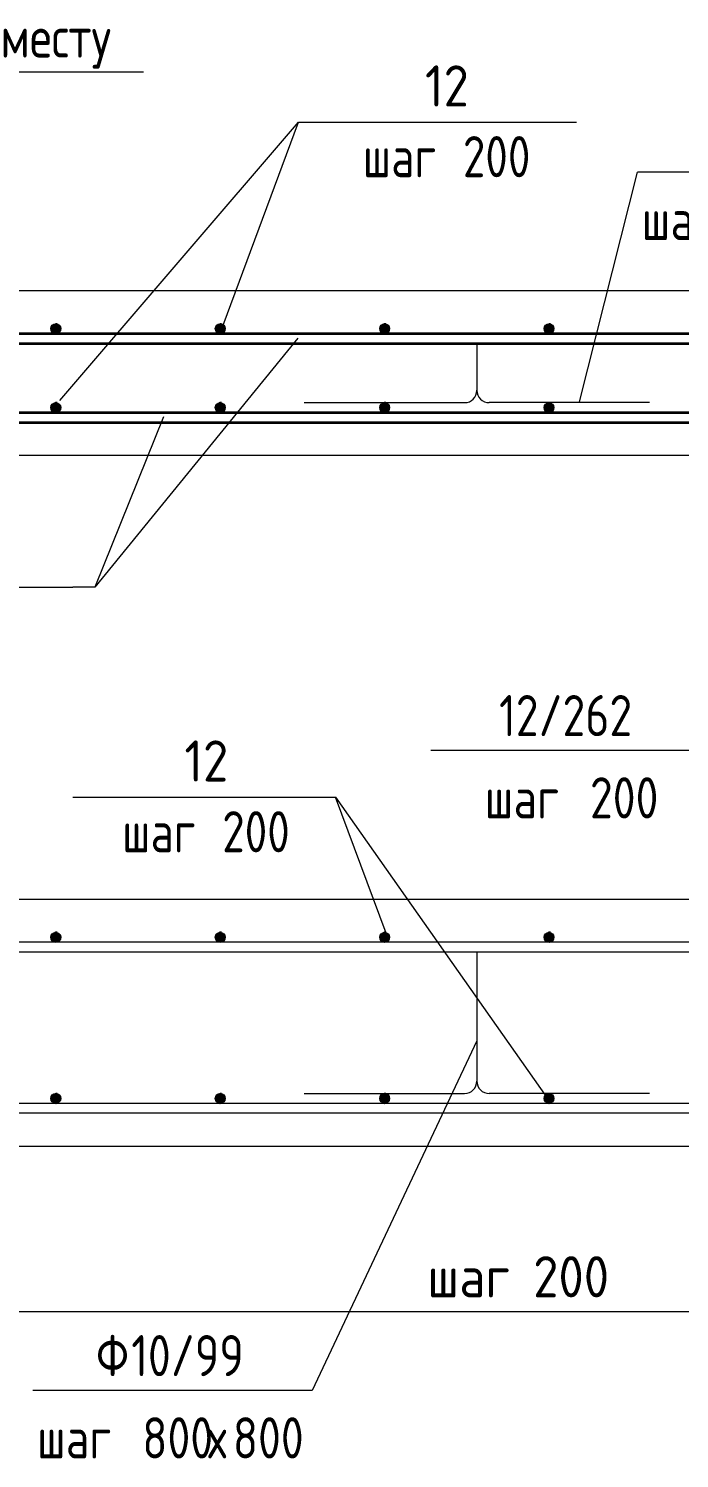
# Model space of a CAD drawing. Header units: millimetres. Extents: x 3129 to 68868, y -1586 to 12682.
# Drawn here: x 41155 to 41946, y -1530 to 209 of the extents above; entities that cross this region are included whole.
import ezdxf

# ---------------------------------------------------------------- set-up
doc = ezdxf.new("R2010")
doc.units = ezdxf.units.MM
for name, color, linetype, lineweight in [('AA_Dim', 7, 'Continuous', 9), ('AA_Dim-20', 7, 'Continuous', 9), ('AA_Linii', 7, 'Continuous', 9), ('AA_Vinoska', 7, 'Continuous', 9), ('AF_Perekritie_Опалубка', 253, 'Continuous', 20), ('KR_Armatura', 7, 'Continuous', 20), ('KR_Armatura_Tonkie', 7, 'Continuous', 20)]:
    doc.layers.add(name, color=color, linetype=linetype, lineweight=lineweight)
doc.styles.add('GOST Common', font='GOST_Common.ttf', dxfattribs={"width": 0.85, "height": 50})
doc.styles.add('ISOCPEUR_1', font='isocpeur.TTF', dxfattribs={"width": 0.9, "height": 50})
doc.styles.add('ISOCPEUR_2', font='isocpeur.TTF', dxfattribs={"width": 0.8, "height": 50})
doc.dimstyles.new('05_Округл_5мм__прозр__2', dxfattribs={"dimscale": 304.8, "dimtxt": 50.137748, "dimasz": 0.111549, "dimexe": 0.098425, "dimexo": 0.065617, "dimgap": 0.006562, "dimtad": 1, "dimdec": 0, "dimrnd": 5, "dimdsep": 46, "dimtxsty": 'ISOCPEUR_1', "dimblk1": 'OBLIQUE', "dimblk2": 'OBLIQUE', "dimsah": 1, "dimcen": 0.09, "dimdle": 0.098425, "dimazin": 0, "dimtfac": 1, "dimtdec": 4, "dimtix": 1, "dimtmove": 0, "dimatfit": 3, "dimfxl": 1, "dimtvp": 1, "dimtolj": 1, "dimtzin": 0, "dimlwd": 18, "dimlwe": 18, "dimarcsym": 2})

# ---------------------------------------------------------------- blocks, each defined once
blk = doc.blocks.new('010_Текст с выноской - Текст 2 строки-4082114-Сечение 21')
at = {"layer": 'AA_Vinoska'}
blk.add_line((-46398.5, 156), (-46898.5, 156), dxfattribs=at)
blk = doc.blocks.new('DIMBLOCK41-Сечение 21')
at = {"layer": 'AA_Dim-20', "lineweight": 18}
for p, q in [((43017.8, -1110.4), (43017.8, -1380.9)), ((43017.8, -1350.9), (43017.8, -1110.4)), ((40487.8, -1118), (40487.8, -1380.9)), ((40487.8, -1350.9), (40487.8, -1118)), ((40487.8, -1350.9), (43017.8, -1350.9))]:
    blk.add_line(p, q, dxfattribs=at)
at = {"layer": 'AA_Dim-20', "lineweight": 30}
for p, q in [((40487.8, -1350.9), (40504.8, -1333.9)), ((43017.8, -1350.9), (43034.8, -1333.9)), ((40487.8, -1350.9), (40470.8, -1367.9)), ((43017.8, -1350.9), (43000.8, -1367.9))]:
    blk.add_line(p, q, dxfattribs=at)
at = {"layer": 'AA_Dim-20', "color": 0, "lineweight": 18, "insert": (41639.7, -1283.8), "char_height": 50, "width": 271.311, "attachment_point": 1, "line_spacing_factor": 1.135194, "style": 'ISOCPEUR_1'}
blk.add_mtext('шаг 200', dxfattribs=at)
blk = doc.blocks.new('_Oblique')
at = {"color": 0, "linetype": 'ByBlock', "lineweight": -2}
blk.add_line((-0.5, -0.5), (0.5, 0.5), dxfattribs=at)
blk = doc.blocks.new('042_М_Арматуры - Диам длина поз _ Комментарий-2260297-Сечение 21')
at = {"layer": 'AA_Vinoska'}
blk.add_line((-46484.4, -725.7), (-46164.4, -725.7), dxfattribs=at)
blk = doc.blocks.new('010_Текст с выноской - Текст 2 строки-4087354-Сечение 21')
at = {"layer": 'AA_Vinoska'}
blk.add_line((-47463.3, -109.1), (-47803.3, -109.1), dxfattribs=at)

msp = doc.modelspace()

# ---------------------------------------------------------------- hatches: boundary and pattern name
at = {"layer": 'KR_Armatura'}
h = msp.add_hatch(color=256, dxfattribs=at)
edge = h.paths.add_edge_path()
edge.add_arc((41187.8, -156), 6, 0, 360)
for points in [[(41187.8, -162), (41193, -159), (41193, -153), (41187.8, -150), (41182.6, -153), (41182.6, -159)], [(41387.8, -162), (41393, -159), (41393, -153), (41387.8, -150), (41382.6, -153), (41382.6, -159)], [(41587.8, -162), (41593, -159), (41593, -153), (41587.8, -150), (41582.6, -153), (41582.6, -159)], [(41787.8, -162), (41793, -159), (41793, -153), (41787.8, -150), (41782.6, -153), (41782.6, -159)], [(41187.8, -258), (41193, -255), (41193, -249), (41187.8, -246), (41182.6, -249), (41182.6, -255)], [(41387.8, -258), (41393, -255), (41393, -249), (41387.8, -246), (41382.6, -249), (41382.6, -255)], [(41587.8, -258), (41593, -255), (41593, -249), (41587.8, -246), (41582.6, -249), (41582.6, -255)], [(41787.8, -258), (41793, -255), (41793, -249), (41787.8, -246), (41782.6, -249), (41782.6, -255)], [(41187.8, -902), (41193, -899), (41193, -893), (41187.8, -890), (41182.6, -893), (41182.6, -899)], [(41387.8, -902), (41393, -899), (41393, -893), (41387.8, -890), (41382.6, -893), (41382.6, -899)], [(41587.8, -902), (41593, -899), (41593, -893), (41587.8, -890), (41582.6, -893), (41582.6, -899)], [(41787.8, -902), (41793, -899), (41793, -893), (41787.8, -890), (41782.6, -893), (41782.6, -899)], [(41187.8, -1098), (41193, -1095), (41193, -1089), (41187.8, -1086), (41182.6, -1089), (41182.6, -1095)], [(41387.8, -1098), (41393, -1095), (41393, -1089), (41387.8, -1086), (41382.6, -1089), (41382.6, -1095)], [(41587.8, -1098), (41593, -1095), (41593, -1089), (41587.8, -1086), (41582.6, -1089), (41582.6, -1095)], [(41787.8, -1098), (41793, -1095), (41793, -1089), (41787.8, -1086), (41782.6, -1089), (41782.6, -1095)]]:
    msp.add_hatch(color=256, dxfattribs=at).paths.add_polyline_path(points)
h = msp.add_hatch(color=256, dxfattribs=at)
edge = h.paths.add_edge_path()
edge.add_arc((41387.8, -156), 6, 0, 360)
h = msp.add_hatch(color=256, dxfattribs=at)
edge = h.paths.add_edge_path()
edge.add_arc((41587.8, -156), 6, 0, 360)
h = msp.add_hatch(color=256, dxfattribs=at)
edge = h.paths.add_edge_path()
edge.add_arc((41787.8, -156), 6, 0, 360)
h = msp.add_hatch(color=256, dxfattribs=at)
edge = h.paths.add_edge_path()
edge.add_arc((41187.8, -252), 6, 0, 360)
h = msp.add_hatch(color=256, dxfattribs=at)
edge = h.paths.add_edge_path()
edge.add_arc((41387.8, -252), 6, 0, 360)
h = msp.add_hatch(color=256, dxfattribs=at)
edge = h.paths.add_edge_path()
edge.add_arc((41587.8, -252), 6, 0, 360)
h = msp.add_hatch(color=256, dxfattribs=at)
edge = h.paths.add_edge_path()
edge.add_arc((41787.8, -252), 6, 0, 360)
h = msp.add_hatch(color=256, dxfattribs=at)
edge = h.paths.add_edge_path()
edge.add_arc((41187.8, -896), 6, 0, 360)
h = msp.add_hatch(color=256, dxfattribs=at)
edge = h.paths.add_edge_path()
edge.add_arc((41387.8, -896), 6, 0, 360)
h = msp.add_hatch(color=256, dxfattribs=at)
edge = h.paths.add_edge_path()
edge.add_arc((41587.8, -896), 6, 0, 360)
h = msp.add_hatch(color=256, dxfattribs=at)
edge = h.paths.add_edge_path()
edge.add_arc((41787.8, -896), 6, 0, 360)
h = msp.add_hatch(color=256, dxfattribs=at)
edge = h.paths.add_edge_path()
edge.add_arc((41187.8, -1092), 6, 0, 360)
h = msp.add_hatch(color=256, dxfattribs=at)
edge = h.paths.add_edge_path()
edge.add_arc((41387.8, -1092), 6, 0, 360)
h = msp.add_hatch(color=256, dxfattribs=at)
edge = h.paths.add_edge_path()
edge.add_arc((41587.8, -1092), 6, 0, 360)
h = msp.add_hatch(color=256, dxfattribs=at)
edge = h.paths.add_edge_path()
edge.add_arc((41787.8, -1092), 6, 0, 360)

# ---------------------------------------------------------------- linework, layer by layer
at = {"layer": 'AA_Linii', "lineweight": 20}
for p, q in [((41700, -174), (41700, -231)), ((41490, -246), (41685, -246)), ((41910, -246), (41715, -246)), ((43055.8, -902), (40440.8, -902)), ((43055.8, -914), (40440.8, -914)), ((41700, -914), (41700, -1071)), ((41490, -1086), (41685, -1086)), ((41910, -1086), (41715, -1086)), ((43055.8, -1098), (40440.8, -1098)), ((43055.8, -1110), (40440.8, -1110))]:
    msp.add_line(p, q, dxfattribs=at)
for centre, start, end in [((41685, -231), 270, 360), ((41715, -231), 180, 270), ((41685, -1071), 270, 0), ((41715, -1071), 180, 270)]:
    msp.add_arc(centre, 15, start, end, dxfattribs=at)
at = {"layer": 'AA_Vinoska'}
for p, q in [((41192.8, -243.3), (41483.1, 95)), ((41391.3, -151.6), (41483.1, 95)), ((41483.1, 95), (41501.1, 95)), ((41483.1, 95), (41501.1, 95)), ((41824.7, -245.1), (41895.4, 34.1)), ((41482.1, -167.6), (41235.4, -470.4)), ((41318.9, -263.1), (41235.4, -470.4)), ((41235.4, -470.4), (41208.5, -470.4)), ((41235.4, -470.4), (41208.5, -470.4)), ((41528, -725.7), (41528.5, -725.7)), ((41589.7, -891.1), (41528, -725.7)), ((41785.7, -1090.7), (41528.5, -725.7)), ((41700, -1021.8), (41499.8, -1447.3))]:
    msp.add_line(p, q, dxfattribs=at)
at = {"layer": 'AF_Perekritie_Опалубка'}
for p, q in [((42947.9, -110), (40548.9, -110)), ((40600.8, -310), (42895.8, -310)), ((42895.8, -850), (40600.8, -850)), ((40400.8, -1150), (43095.8, -1150))]:
    msp.add_line(p, q, dxfattribs=at)
at = {"layer": 'KR_Armatura'}
for p, q in [((41187.8, -150), (41182.6, -153)), ((41182.6, -153), (41182.6, -159)), ((41189.3, -150), (41187.8, -150)), ((41193, -153), (41187.8, -150)), ((41193, -159), (41193, -153)), ((41387.8, -150), (41382.6, -153)), ((41382.6, -153), (41382.6, -159)), ((41389.3, -150), (41387.8, -150)), ((41393, -153), (41387.8, -150)), ((41393, -159), (41393, -153)), ((41587.8, -150), (41582.6, -153)), ((41582.6, -153), (41582.6, -159)), ((41589.4, -150), (41587.8, -150)), ((41593, -153), (41587.8, -150)), ((41593, -159), (41593, -153)), ((41787.8, -150), (41782.6, -153)), ((41782.6, -153), (41782.6, -159)), ((41789.4, -150), (41787.8, -150)), ((41793, -153), (41787.8, -150)), ((41793, -159), (41793, -153)), ((41182.6, -159), (41187.8, -162)), ((41187.8, -162), (41193, -159)), ((41189.3, -162), (41187.8, -162)), ((41382.6, -159), (41387.8, -162)), ((41387.8, -162), (41393, -159)), ((41389.3, -162), (41387.8, -162)), ((41582.6, -159), (41587.8, -162)), ((41587.8, -162), (41593, -159)), ((41589.4, -162), (41587.8, -162)), ((41782.6, -159), (41787.8, -162)), ((41787.8, -162), (41793, -159)), ((41789.4, -162), (41787.8, -162)), ((41187.8, -246), (41182.6, -249)), ((41182.6, -249), (41182.6, -255)), ((41182.6, -255), (41187.8, -258)), ((41189.3, -246), (41187.8, -246)), ((41193, -249), (41187.8, -246)), ((41187.8, -258), (41193, -255)), ((41189.3, -258), (41187.8, -258)), ((41193, -255), (41193, -249)), ((41387.8, -246), (41382.6, -249)), ((41382.6, -249), (41382.6, -255)), ((41382.6, -255), (41387.8, -258)), ((41389.3, -246), (41387.8, -246)), ((41393, -249), (41387.8, -246)), ((41387.8, -258), (41393, -255)), ((41389.3, -258), (41387.8, -258)), ((41393, -255), (41393, -249)), ((41587.8, -246), (41582.6, -249)), ((41582.6, -249), (41582.6, -255)), ((41582.6, -255), (41587.8, -258)), ((41589.4, -246), (41587.8, -246)), ((41593, -249), (41587.8, -246)), ((41587.8, -258), (41593, -255)), ((41589.4, -258), (41587.8, -258)), ((41593, -255), (41593, -249)), ((41787.8, -246), (41782.6, -249)), ((41782.6, -249), (41782.6, -255)), ((41782.6, -255), (41787.8, -258)), ((41789.4, -246), (41787.8, -246)), ((41793, -249), (41787.8, -246)), ((41787.8, -258), (41793, -255)), ((41789.4, -258), (41787.8, -258)), ((41793, -255), (41793, -249)), ((41187.8, -890), (41182.6, -893)), ((41182.6, -893), (41182.6, -899)), ((41182.6, -899), (41187.8, -902)), ((41189.3, -890), (41187.8, -890)), ((41193, -893), (41187.8, -890)), ((41187.8, -902), (41193, -899)), ((41189.3, -902), (41187.8, -902)), ((41193, -899), (41193, -893)), ((41387.8, -890), (41382.6, -893)), ((41382.6, -893), (41382.6, -899)), ((41382.6, -899), (41387.8, -902)), ((41389.3, -890), (41387.8, -890)), ((41393, -893), (41387.8, -890)), ((41387.8, -902), (41393, -899)), ((41389.3, -902), (41387.8, -902)), ((41393, -899), (41393, -893)), ((41587.8, -890), (41582.6, -893)), ((41582.6, -893), (41582.6, -899)), ((41582.6, -899), (41587.8, -902)), ((41589.4, -890), (41587.8, -890)), ((41593, -893), (41587.8, -890)), ((41587.8, -902), (41593, -899)), ((41589.4, -902), (41587.8, -902)), ((41593, -899), (41593, -893)), ((41787.8, -890), (41782.6, -893)), ((41782.6, -893), (41782.6, -899)), ((41782.6, -899), (41787.8, -902)), ((41789.4, -890), (41787.8, -890)), ((41793, -893), (41787.8, -890)), ((41787.8, -902), (41793, -899)), ((41789.4, -902), (41787.8, -902)), ((41793, -899), (41793, -893)), ((41187.8, -1086), (41182.6, -1089)), ((41182.6, -1089), (41182.6, -1095)), ((41182.6, -1095), (41187.8, -1098)), ((41189.3, -1086), (41187.8, -1086)), ((41193, -1089), (41187.8, -1086)), ((41187.8, -1098), (41193, -1095)), ((41193, -1095), (41193, -1089)), ((41387.8, -1086), (41382.6, -1089)), ((41382.6, -1089), (41382.6, -1095)), ((41382.6, -1095), (41387.8, -1098)), ((41389.3, -1086), (41387.8, -1086)), ((41393, -1089), (41387.8, -1086)), ((41387.8, -1098), (41393, -1095)), ((41393, -1095), (41393, -1089)), ((41587.8, -1086), (41582.6, -1089)), ((41582.6, -1089), (41582.6, -1095)), ((41582.6, -1095), (41587.8, -1098)), ((41589.4, -1086), (41587.8, -1086)), ((41593, -1089), (41587.8, -1086)), ((41587.8, -1098), (41593, -1095)), ((41593, -1095), (41593, -1089)), ((41787.8, -1086), (41782.6, -1089)), ((41782.6, -1089), (41782.6, -1095)), ((41782.6, -1095), (41787.8, -1098)), ((41789.4, -1086), (41787.8, -1086)), ((41793, -1089), (41787.8, -1086)), ((41787.8, -1098), (41793, -1095)), ((41793, -1095), (41793, -1089)), ((41189.3, -1098), (41187.8, -1098)), ((41389.3, -1098), (41387.8, -1098)), ((41589.4, -1098), (41587.8, -1098)), ((41789.4, -1098), (41787.8, -1098))]:
    msp.add_line(p, q, dxfattribs=at)
for centre in [(41187.8, -156), (41387.8, -156), (41587.8, -156), (41787.8, -156), (41187.8, -252), (41387.8, -252), (41587.8, -252), (41787.8, -252), (41187.8, -896), (41387.8, -896), (41587.8, -896), (41787.8, -896), (41187.8, -1092), (41387.8, -1092), (41587.8, -1092), (41787.8, -1092)]:
    msp.add_circle(centre, 6, dxfattribs=at)
at = {"layer": 'KR_Armatura_Tonkie', "lineweight": 35}
for p, q in [((40548.9, -162), (42947.9, -162)), ((40548.9, -174), (42947.9, -174)), ((40548.9, -258), (42947.9, -258)), ((40548.9, -270), (42947.9, -270))]:
    msp.add_line(p, q, dxfattribs=at)

# ---------------------------------------------------------------- block references
at = {"layer": 'AA_Vinoska'}
for name, p in [('010_Текст с выноской - Текст 2 строки-4082114-Сечение 21', (87692.8, 0)), ('042_М_Арматуры - Диам длина поз _ Комментарий-2260297-Сечение 21', (87985.5, 820.7)), ('042_М_Арматуры - Диам длина поз _ Комментарий-2260297-Сечение 21', (87985.5, 820.7)), ('010_Текст с выноской - Текст 2 строки-4087354-Сечение 21', (89698.7, 143.2)), ('042_М_Арматуры - Диам длина поз _ Комментарий-2260297-Сечение 21', (87372.8, 255.3)), ('042_М_Арматуры - Диам длина поз _ Комментарий-2260297-Сечение 21', (87372.8, 255.3)), ('010_Текст с выноской - Текст 2 строки-4087354-Сечение 21', (89447.1, -560)), ('042_М_Арматуры - Диам длина поз _ Комментарий-2260297-Сечение 21', (87692.8, 0)), ('042_М_Арматуры - Диам длина поз _ Комментарий-2260297-Сечение 21', (87692.8, 0)), ('010_Текст с выноской - Текст 2 строки-4087354-Сечение 21', (88963.1, -1338.2))]:
    msp.add_blockref(name, p, dxfattribs=at)

# ---------------------------------------------------------------- texts
at = {"layer": 'AA_Vinoska', "char_height": 50, "attachment_point": 1}
for s, insert, width, style in [('месту', (41120.5, 223.6), 192.164, 'GOST Common'), ('12', (41636.9, 164.1), 66.38, 'ISOCPEUR_1'), ('12', (41636.9, 164.1), 66.38, 'ISOCPEUR_1'), (' 200', (41657.5, 78.1), 133.401, 'ISOCPEUR_2'), ('шаг', (41561.2, 78.1), 116.726, 'ISOCPEUR_2'), ('шаг', (41900.4, 1.7), 124.021, 'GOST Common'), ('12/262', (41727, -601.5), 209.882, 'GOST Common'), ('12', (41344.3, -656.7), 66.38, 'ISOCPEUR_1'), ('12', (41344.3, -656.7), 66.38, 'ISOCPEUR_1'), (' 200', (41811.8, -701.5), 128.11, 'GOST Common'), ('шаг', (41709.5, -701.5), 124.021, 'GOST Common'), (' 200', (41364.8, -742.7), 133.401, 'ISOCPEUR_2'), ('шаг', (41268.5, -742.7), 116.726, 'ISOCPEUR_2'), ('\\fGOST Common|b0|i0|c204|p34|;\\W.85;Ф', (41236.8, -1379.7), 51.789, 'GOST Common'), ('10/99', (41279.6, -1379.7), 173.084, 'GOST Common'), ('шаг', (41164.9, -1479.7), 124.021, 'GOST Common'), (' 800', (41267.2, -1479.7), 128.11, 'GOST Common'), ('\\fGOST Common|b0|i0|c204|p34|;\\W.85;х', (41372.9, -1479.7), 36.797, 'GOST Common'), ('800', (41403.2, -1479.7), 110.392, 'GOST Common')]:
    msp.add_mtext(s, dxfattribs=dict(at, insert=insert, width=width, style=style))

# ---------------------------------------------------------------- dimensions: what is measured, and where the dimension line sits
at = {"layer": 'AA_Dim', "lineweight": 18}
dim = msp.add_linear_dim(base=(43017.8, -1350.9), p1=(40487.8, -1098), p2=(43017.8, -1090.4), text='шаг 200', dimstyle='05_Округл_5мм__прозр__2', override={"dimpost": '<>', "dimfxl": 2530.01146}, dxfattribs=at)
dim.commit()
dim.dimension.update_dxf_attribs({"geometry": 'DIMBLOCK41-Сечение 21', "text_midpoint": (41752.8, -1323.9)})

doc.saveas('drawing.dxf')
